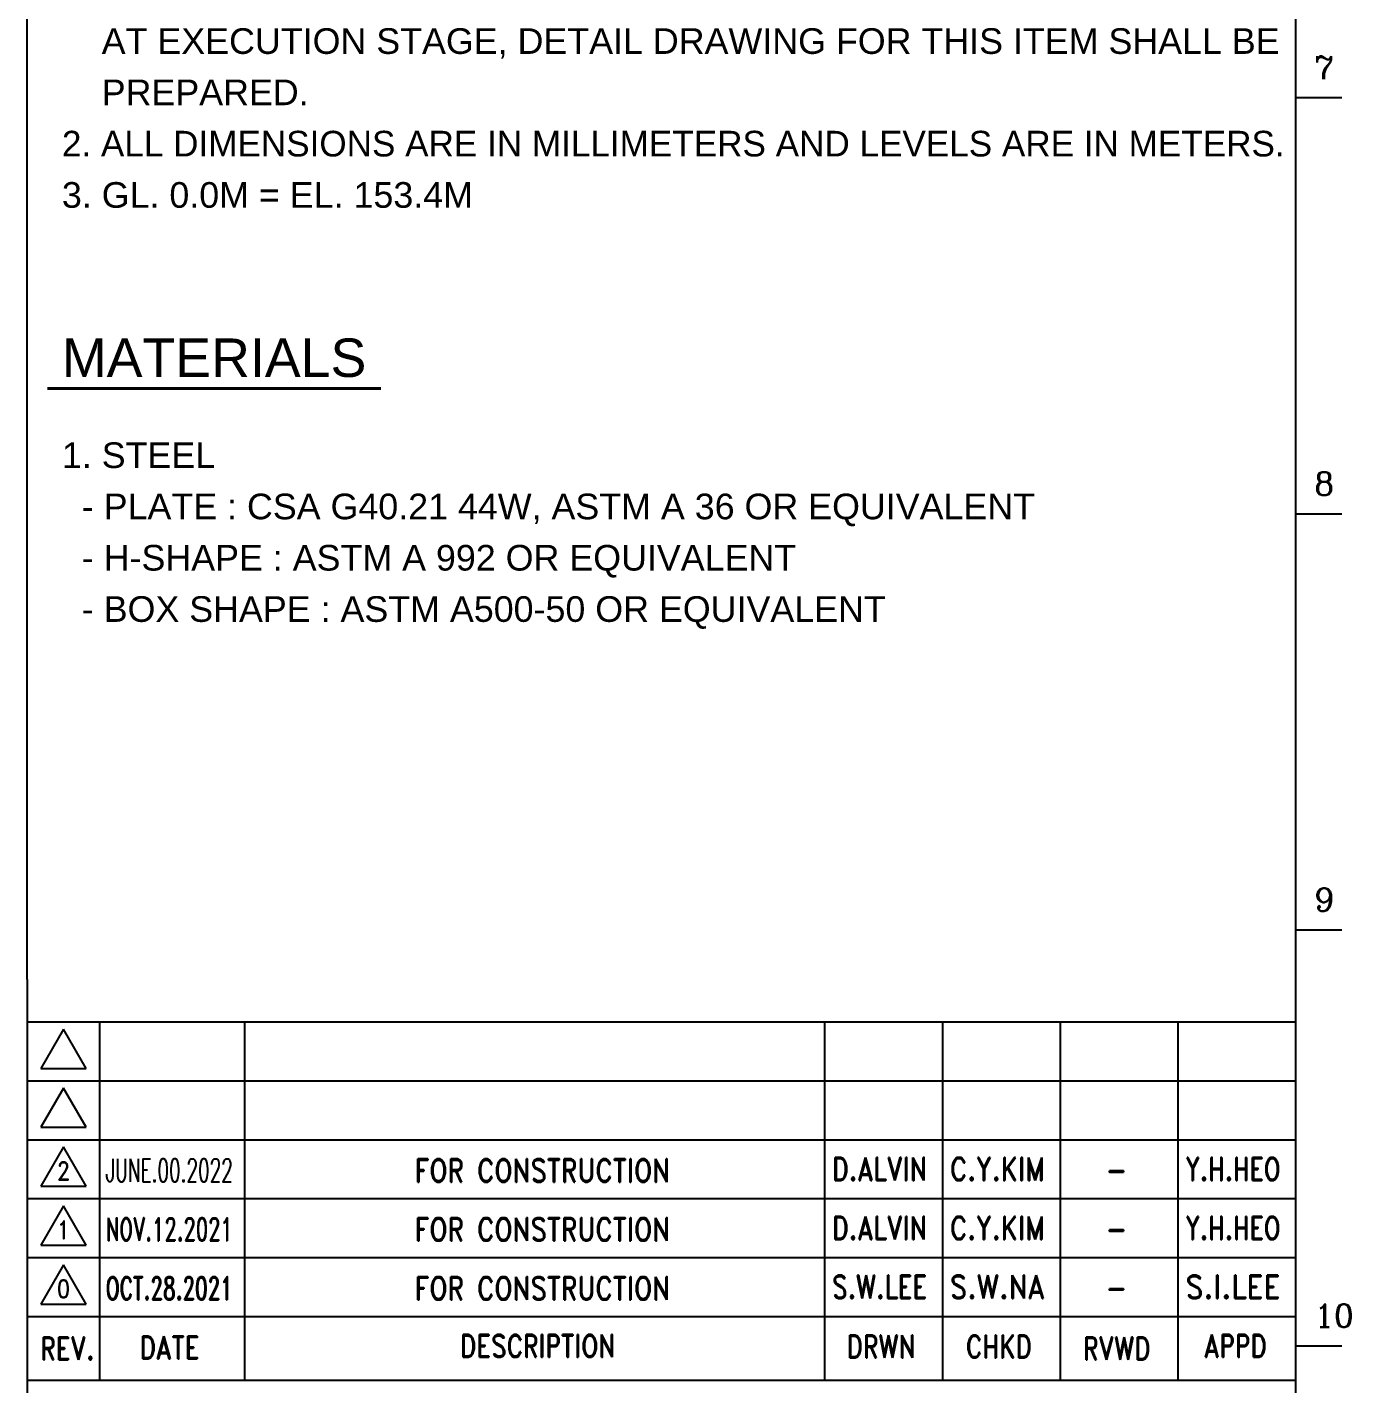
# Model space of a CAD drawing. Header units: millimetres. Extents: x 415966 to 487306, y -108951 to -17325.
# Drawn here: x 450121 to 452186, y -107268 to -105150 of the extents above; entities that cross this region are included whole.
import ezdxf
from ezdxf.enums import TextEntityAlignment as Align

# ---------------------------------------------------------------- set-up
doc = ezdxf.new("R2010")
doc.units = ezdxf.units.MM
doc.header["$LTSCALE"] = 2
for name, color, linetype in [('C_BLOCK', 7, 'Continuous'), ('C_TEXT_01', 2, 'Continuous'), ('TAN-TIT', 30, 'Continuous')]:
    doc.layers.add(name, color=color, linetype=linetype)
doc.styles.add('Arial', font='arial.ttf')
doc.styles.add('COM', font='COMPLEX', dxfattribs={"height": 5})
doc.styles.add('KIM3', font='ROMAND.shx', dxfattribs={"width": 1.25, "height": 3})
doc.styles.add('RD20', font='ROMAND.SHX', dxfattribs={"width": 0.8, "height": 2})
doc.styles.add('RD6', font='ROMAND.shx', dxfattribs={"width": 0.83, "height": 6})

# ---------------------------------------------------------------- blocks, each defined once
blk = doc.blocks.new('A$C8e619059')
at = {"layer": 'TAN-TIT'}
blk.add_line((-18.38, 55.84), (-18.38, 0), dxfattribs=at)
blk = doc.blocks.new('BORDER')
at = {"layer": 'TAN-TIT'}
for p, q in [((19323.7, 4632.3), (19323.7, 16468)), ((23282.3, 352), (23282.3, 16468)), ((23282.3, 7383), (23426.6, 7383)), ((23282.3, 6085.1), (23426.6, 6085.1)), ((23282.3, 4787.2), (23426.6, 4787.2)), ((19323.7, 4632.3), (19323.7, 352)), ((23282.3, 4498.7), (19323.7, 4498.7)), ((19549.9, 4498.7), (19549.9, 3381.8)), ((20002.3, 4498.7), (20002.3, 3381.8)), ((22179.6, 4498.7), (22179.6, 3381.8)), ((22547.2, 4498.7), (22547.2, 3381.8)), ((22914.8, 4498.7), (22914.8, 3381.8)), ((19436.9, 4477.2), (19366.3, 4354.8)), ((19507.6, 4354.8), (19436.9, 4477.2)), ((19366.3, 4354.8), (19507.6, 4354.8)), ((23282.3, 4314.9), (19323.7, 4314.9)), ((19436.9, 4293.4), (19366.3, 4171)), ((19507.6, 4171), (19436.9, 4293.4)), ((19366.3, 4171), (19507.6, 4171)), ((23282.3, 4131.1), (19323.7, 4131.1)), ((19436.9, 4109.7), (19366.3, 3987.2)), ((19507.6, 3987.2), (19436.9, 4109.7)), ((19366.3, 3987.2), (19507.6, 3987.2)), ((23282.3, 3947.3), (19323.7, 3947.3)), ((19436.9, 3925.9), (19366.3, 3803.4)), ((19507.6, 3803.4), (19436.9, 3925.9)), ((19366.3, 3803.4), (19507.6, 3803.4)), ((23282.3, 3763.5), (19323.7, 3763.5)), ((19436.9, 3742.1), (19366.3, 3619.6)), ((19507.6, 3619.6), (19436.9, 3742.1)), ((19366.3, 3619.6), (19507.6, 3619.6)), ((23282.3, 3579.7), (19323.7, 3579.7)), ((23282.3, 3489.4), (23426.6, 3489.4)), ((19323.7, 3381.8), (23282.3, 3381.8))]:
    blk.add_line(p, q, dxfattribs=at)
at = {"xscale": 20, "yscale": 20, "zscale": 20}
blk.add_blockref('A$C8e619059', (22179.6, 3381.8), dxfattribs=at)
at = {"layer": 'TAN-TIT', "style": 'COM'}
for s, p in [('7', (23340, 7440.6)), ('8', (23340, 6142.8)), ('9', (23340, 4844.9)), ('10', (23340, 3547.1))]:
    blk.add_text(s, height=72.1, dxfattribs=at).set_placement(p)
at = {"layer": 'TAN-TIT', "style": 'RD6', "width": 0.8}
for s, p in [('REV.', (19449.7, 3445.6)), ('DATE', (19768.5, 3448.4)), ('DESCRIPTION', (20917.1, 3453.4)), ('DRWN', (21988.7, 3451.6)), ('CHKD', (22356.3, 3451.6)), ('RVWD', (22724.1, 3445.7)), ('APPD', (23094.1, 3453.5))]:
    blk.add_text(s, height=70.69, dxfattribs=at).set_placement(p, align=Align.CENTER)

msp = doc.modelspace()

# ---------------------------------------------------------------- linework, layer by layer
at = {"layer": 'C_BLOCK', "color": 1, "linetype": 'Continuous', "lineweight": 40}
msp.add_line((450152.9, -105713.7), (450672.9, -105713.7), dxfattribs=at)

# ---------------------------------------------------------------- block references
at = {"xscale": 0.5, "yscale": 0.5, "zscale": 0.5}
msp.add_blockref('BORDER', (440459.3, -108951.5), dxfattribs=at)

# ---------------------------------------------------------------- texts
at = {"width": 0.83}
for s, height, style, p in [('2', 28.3, 'RD20', (450177.9, -106948.3)), ('FOR CONSTRUCTION', 36.052, 'KIM3', (450925.2, -106951.4)), ('-', 36.1, 'KIM3', (451820.7, -106951.4)), ('1', 28.3, 'RD20', (450177.9, -107040.2)), ('FOR CONSTRUCTION', 36.052, 'KIM3', (450925.2, -107043.3)), ('-', 36.1, 'KIM3', (451820.7, -107043.3)), ('-', 36.1, 'KIM3', (451820.7, -107043.3)), ('0', 28.3, 'RD20', (450177.9, -107132.1)), ('FOR CONSTRUCTION', 36.052, 'KIM3', (450925.2, -107135.2)), ('-', 36.1, 'KIM3', (451820.7, -107135.2))]:
    msp.add_text(s, height=height, dxfattribs=dict(at, style=style)).set_placement(p, align=Align.CENTER)
at = {"style": 'KIM3'}
for s, height, width, p, p2 in [('JUNE.00.2022', 36.052, 0.52716, (450243.9, -106951.3), (450442.1, -106951.3)), ('D.ALVIN', 36.05, 0.744197, (451377.2, -106949.2), (451525.4, -106949.2)), ('C.Y.KIM', 36.05, 0.770775, (451561, -106949.2), (451709.2, -106949.2)), ('Y.H.HEO', 36.05, 0.701844, (451928.6, -106949.2), (452076.8, -106949.2)), ('D.ALVIN', 36.05, 0.744197, (451377.2, -107041.1), (451525.4, -107041.1)), ('C.Y.KIM', 36.05, 0.770775, (451561, -107041.1), (451709.2, -107041.1)), ('Y.H.HEO', 36.05, 0.701844, (451928.6, -107041.1), (452076.8, -107041.1)), ('NOV.12.2021', 36.052, 0.58603, (450243.9, -107043.2), (450442.1, -107043.2)), ('OCT.28.2021', 36.052, 0.598176, (450243.9, -107135.1), (450442.1, -107135.1)), ('S.W.LEE', 36.05, 0.71939, (451377.2, -107133), (451525.4, -107133)), ('S.W.NA', 36.05, 0.799323, (451561, -107133), (451709.2, -107133)), ('S.I.LEE', 36.05, 0.838125, (451928.6, -107133), (452076.8, -107133))]:
    msp.add_text(s, height=height, dxfattribs=dict(at, width=width)).set_placement(p, p2, align=Align.FIT)
at = {"layer": 'C_BLOCK', "color": 3, "ltscale": 10, "style": 'Arial'}
msp.add_text('MATERIALS', height=60, dxfattribs=at).set_placement((450412.9, -105713.7), align=Align.BOTTOM_CENTER)
at = {"layer": 'C_TEXT_01', "style": 'Arial'}
for s, p in [('    AT EXECUTION STAGE, DETAIL DRAWING FOR THIS ITEM SHALL BE', (450175.4, -105171.8)), ('    PREPARED.', (450175.4, -105251.8)), ('3. GL. 0.0M = EL. 153.4M', (450175.4, -105411.8)), ('1. STEEL', (450175.4, -105817.7)), ('  - PLATE : CSA G40.21 44W, ASTM A 36 OR EQUIVALENT', (450175.4, -105897.7)), ('  - H-SHAPE : ASTM A 992 OR EQUIVALENT', (450175.4, -105977.7)), ('  - BOX SHAPE : ASTM A500-50 OR EQUIVALENT', (450175.4, -106057.7))]:
    msp.add_text(s, height=40, dxfattribs=at).set_placement(p, align=Align.MIDDLE_LEFT)
at = {"layer": 'C_TEXT_01', "style": 'Arial', "width": 0.98}
msp.add_text('2. ALL DIMENSIONS ARE IN MILLIMETERS AND LEVELS ARE IN METERS.', height=40, dxfattribs=at).set_placement((450175.4, -105331.8), align=Align.MIDDLE_LEFT)

doc.saveas('drawing.dxf')
